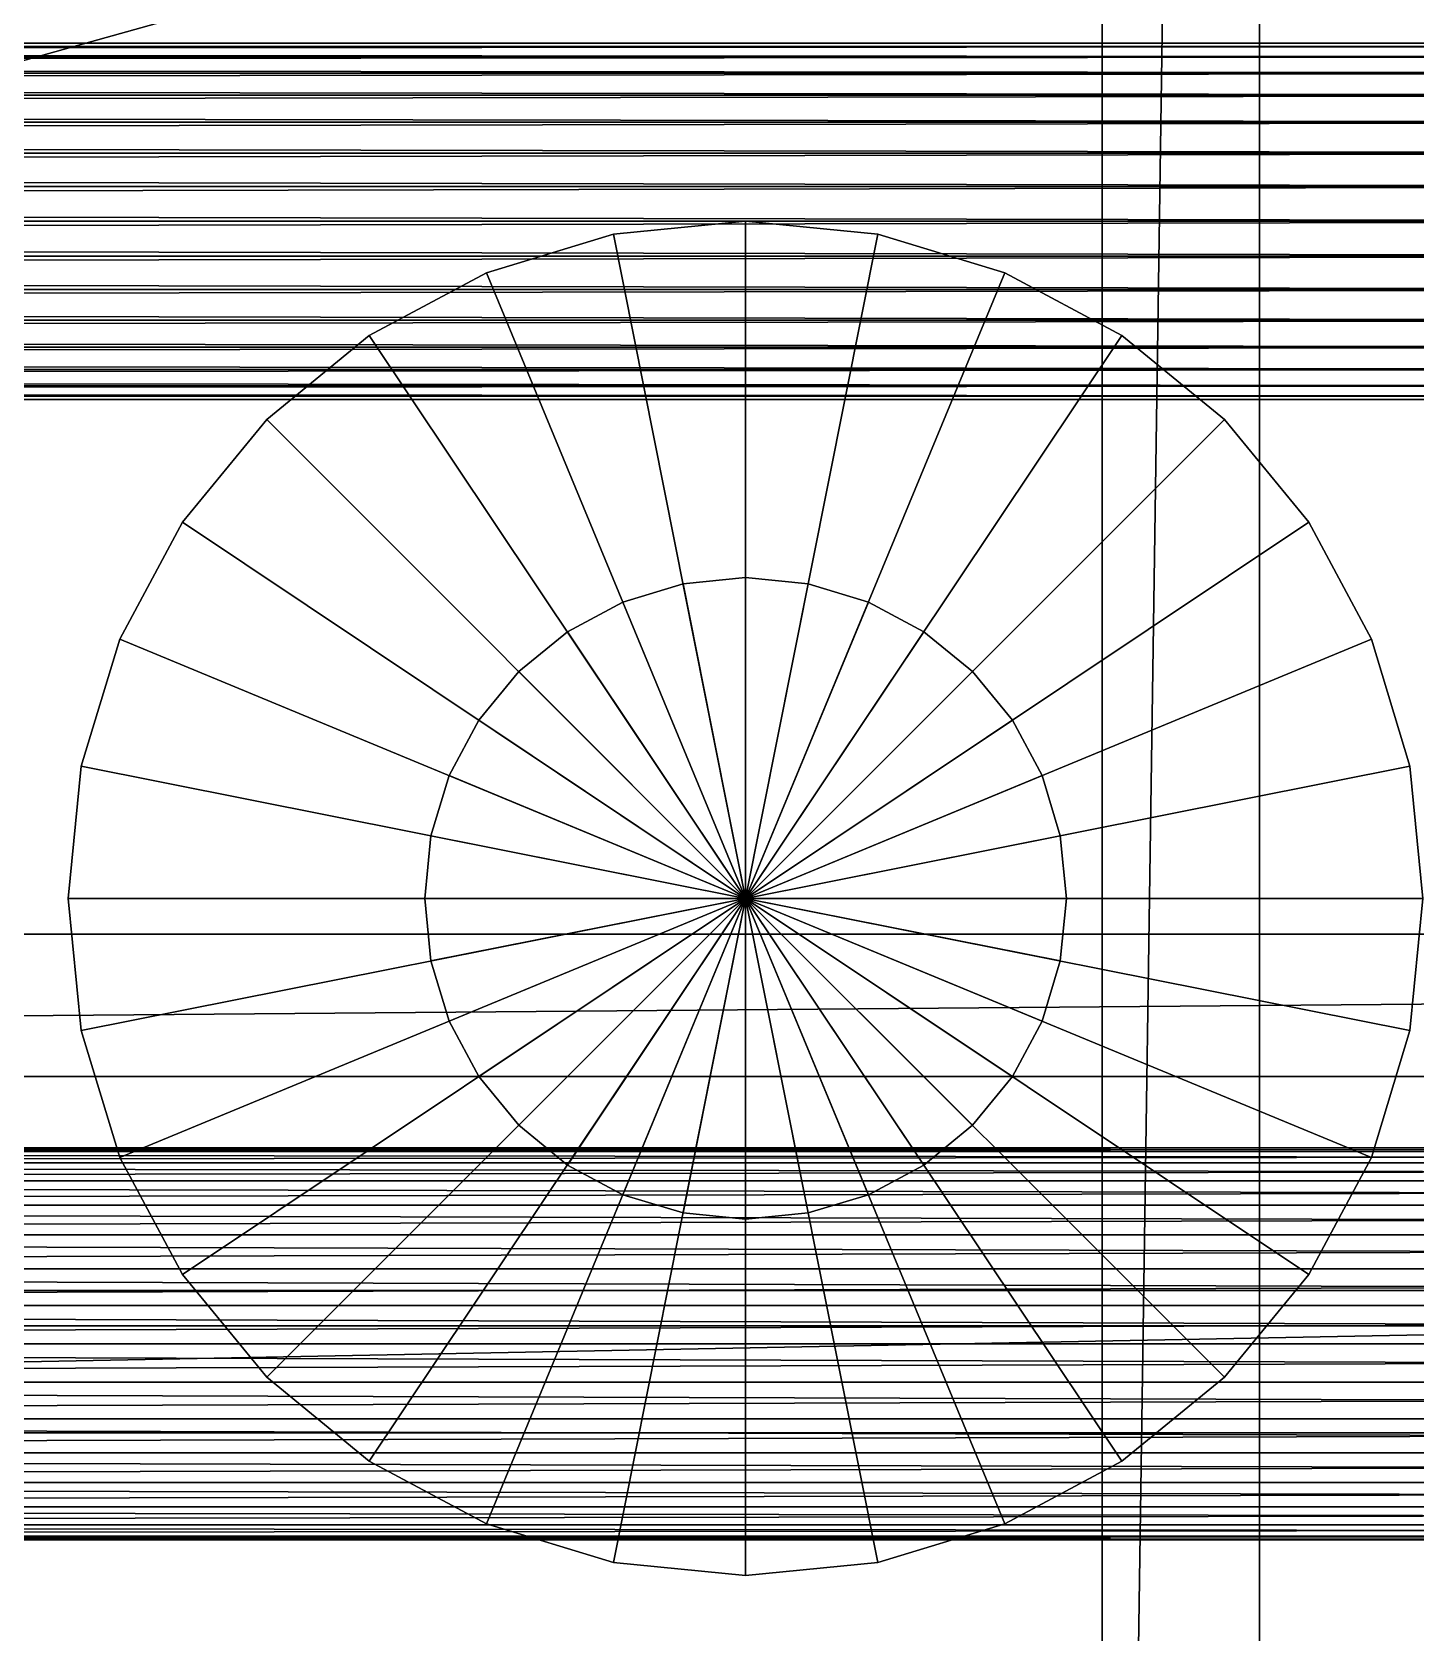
# Model space of a CAD drawing. Header units: millimetres. Extents: x -18 to 4450, y -985 to 970.
# Drawn here: x 1540 to 1617.6, y -161.2 to -71.4 of the extents above; entities that cross this region are included whole.
import ezdxf

# ---------------------------------------------------------------- set-up
doc = ezdxf.new("R2010")
doc.units = ezdxf.units.MM
for name, color, linetype in [('as_fitted_routes__j40_rt_001_drive_and_drivetrain_orientation_front_output_to_front_pinion', 5, 'CONTINUOUS'), ('body__floor_pan', 40, 'CONTINUOUS'), ('body__transmission_tunnel', 40, 'CONTINUOUS'), ('brake_system__parking_brake_front_cable', 250, 'CONTINUOUS'), ('chassis__skid_plate_transfer_case', 9, 'CONTINUOUS'), ('hard_top__white_hardtop_crowned_roof_skin', 7, 'CONTINUOUS'), ('hard_top__white_hardtop_roof', 7, 'CONTINUOUS'), ('interior__left_front_floor_mat', 250, 'CONTINUOUS'), ('interior__transfer_case_knob', 250, 'CONTINUOUS'), ('interior__transfer_case_lever', 9, 'CONTINUOUS'), ('mechanical_clearance__front_prop_shaft_clearance_tunnel', 7, 'CONTINUOUS'), ('running_gear__gearbox_tail_housing', 8, 'CONTINUOUS')]:
    doc.layers.add(name, color=color, linetype=linetype)

msp = doc.modelspace()

# ---------------------------------------------------------------- linework, layer by layer
at = {"layer": 'as_fitted_routes__j40_rt_001_drive_and_drivetrain_orientation_front_output_to_front_pinion'}
for points in [[(727.999985, -71.999997, 467.999995), (1648.000002, -71.999997, 467.999995), (1648.000002, -72.192147, 469.950914)], [(727.999985, -71.999997, 467.999995), (1648.000002, -72.192147, 469.950914), (727.999985, -72.192147, 469.950914)], [(727.999985, -72.192147, 466.049105), (1648.000002, -72.192147, 466.049105), (1648.000002, -71.999997, 467.999995)], [(727.999985, -72.192147, 466.049105), (1648.000002, -71.999997, 467.999995), (727.999985, -71.999997, 467.999995)], [(727.999985, -72.192147, 469.950914), (1648.000002, -72.192147, 469.950914), (1648.000002, -72.761208, 471.826822)], [(727.999985, -72.192147, 469.950914), (1648.000002, -72.761208, 471.826822), (727.999985, -72.761208, 471.826822)], [(727.999985, -72.761208, 464.173168), (1648.000002, -72.761208, 464.173168), (1648.000002, -72.192147, 466.049105)], [(727.999985, -72.761208, 464.173168), (1648.000002, -72.192147, 466.049105), (727.999985, -72.192147, 466.049105)], [(727.999985, -72.761208, 471.826822), (1648.000002, -72.761208, 471.826822), (1648.000002, -73.685303, 473.555714)], [(727.999985, -72.761208, 471.826822), (1648.000002, -73.685303, 473.555714), (727.999985, -73.685303, 473.555714)], [(727.999985, -73.685303, 462.444305), (1648.000002, -73.685303, 462.444305), (1648.000002, -72.761208, 464.173168)], [(727.999985, -73.685303, 462.444305), (1648.000002, -72.761208, 464.173168), (727.999985, -72.761208, 464.173168)], [(727.999985, -73.685303, 473.555714), (1648.000002, -73.685303, 473.555714), (1648.000002, -74.928932, 475.071073)], [(727.999985, -73.685303, 473.555714), (1648.000002, -74.928932, 475.071073), (727.999985, -74.928932, 475.071073)], [(727.999985, -74.928932, 460.928947), (1648.000002, -74.928932, 460.928947), (1648.000002, -73.685303, 462.444305)], [(727.999985, -74.928932, 460.928947), (1648.000002, -73.685303, 462.444305), (727.999985, -73.685303, 462.444305)], [(727.999985, -74.928932, 475.071073), (1648.000002, -74.928932, 475.071073), (1648.000002, -76.444298, 476.314694)], [(727.999985, -74.928932, 475.071073), (1648.000002, -76.444298, 476.314694), (727.999985, -76.444298, 476.314694)], [(727.999985, -76.444298, 459.685296), (1648.000002, -76.444298, 459.685296), (1648.000002, -74.928932, 460.928947)], [(727.999985, -76.444298, 459.685296), (1648.000002, -74.928932, 460.928947), (727.999985, -74.928932, 460.928947)], [(727.999985, -76.444298, 476.314694), (1648.000002, -76.444298, 476.314694), (1648.000002, -78.173168, 477.238804)], [(727.999985, -76.444298, 476.314694), (1648.000002, -78.173168, 477.238804), (727.999985, -78.173168, 477.238804)], [(727.999985, -78.173168, 458.761215), (1648.000002, -78.173168, 458.761215), (1648.000002, -76.444298, 459.685296)], [(727.999985, -78.173168, 458.761215), (1648.000002, -76.444298, 459.685296), (727.999985, -76.444298, 459.685296)], [(727.999985, -78.173168, 477.238804), (1648.000002, -78.173168, 477.238804), (1648.000002, -80.049098, 477.80785)], [(727.999985, -78.173168, 477.238804), (1648.000002, -80.049098, 477.80785), (727.999985, -80.049098, 477.80785)], [(727.999985, -80.049098, 458.19214), (1648.000002, -80.049098, 458.19214), (1648.000002, -78.173168, 458.761215)], [(727.999985, -80.049098, 458.19214), (1648.000002, -78.173168, 458.761215), (727.999985, -78.173168, 458.761215)], [(727.999985, -80.049098, 477.80785), (1648.000002, -80.049098, 477.80785), (1648.000002, -82.000002, 477.999985)], [(727.999985, -80.049098, 477.80785), (1648.000002, -82.000002, 477.999985), (727.999985, -82.000002, 477.999985)], [(727.999985, -82.000002, 458.000004), (1648.000002, -82.000002, 458.000004), (1648.000002, -80.049098, 458.19214)], [(727.999985, -82.000002, 458.000004), (1648.000002, -80.049098, 458.19214), (727.999985, -80.049098, 458.19214)], [(727.999985, -82.000002, 477.999985), (1648.000002, -82.000002, 477.999985), (1648.000002, -83.9509, 477.80785)], [(727.999985, -82.000002, 477.999985), (1648.000002, -83.9509, 477.80785), (727.999985, -83.9509, 477.80785)], [(727.999985, -83.9509, 458.19214), (1648.000002, -83.9509, 458.19214), (1648.000002, -82.000002, 458.000004)], [(727.999985, -83.9509, 458.19214), (1648.000002, -82.000002, 458.000004), (727.999985, -82.000002, 458.000004)], [(727.999985, -83.9509, 477.80785), (1648.000002, -83.9509, 477.80785), (1648.000002, -85.826837, 477.238804)], [(727.999985, -83.9509, 477.80785), (1648.000002, -85.826837, 477.238804), (727.999985, -85.826837, 477.238804)], [(727.999985, -85.826837, 458.761215), (1648.000002, -85.826837, 458.761215), (1648.000002, -83.9509, 458.19214)], [(727.999985, -85.826837, 458.761215), (1648.000002, -83.9509, 458.19214), (727.999985, -83.9509, 458.19214)], [(727.999985, -85.826837, 477.238804), (1648.000002, -85.826837, 477.238804), (1648.000002, -87.555699, 476.314694)], [(727.999985, -85.826837, 477.238804), (1648.000002, -87.555699, 476.314694), (727.999985, -87.555699, 476.314694)], [(727.999985, -87.555699, 459.685296), (1648.000002, -87.555699, 459.685296), (1648.000002, -85.826837, 458.761215)], [(727.999985, -87.555699, 459.685296), (1648.000002, -85.826837, 458.761215), (727.999985, -85.826837, 458.761215)], [(727.999985, -87.555699, 476.314694), (1648.000002, -87.555699, 476.314694), (1648.000002, -89.071065, 475.071073)], [(727.999985, -87.555699, 476.314694), (1648.000002, -89.071065, 475.071073), (727.999985, -89.071065, 475.071073)], [(727.999985, -89.071065, 460.928947), (1648.000002, -89.071065, 460.928947), (1648.000002, -87.555699, 459.685296)], [(727.999985, -89.071065, 460.928947), (1648.000002, -87.555699, 459.685296), (727.999985, -87.555699, 459.685296)], [(727.999985, -89.071065, 475.071073), (1648.000002, -89.071065, 475.071073), (1648.000002, -90.314694, 473.555714)], [(727.999985, -89.071065, 475.071073), (1648.000002, -90.314694, 473.555714), (727.999985, -90.314694, 473.555714)], [(727.999985, -90.314694, 462.444305), (1648.000002, -90.314694, 462.444305), (1648.000002, -89.071065, 460.928947)], [(727.999985, -90.314694, 462.444305), (1648.000002, -89.071065, 460.928947), (727.999985, -89.071065, 460.928947)], [(727.999985, -90.314694, 473.555714), (1648.000002, -90.314694, 473.555714), (1648.000002, -91.238797, 471.826822)], [(727.999985, -90.314694, 473.555714), (1648.000002, -91.238797, 471.826822), (727.999985, -91.238797, 471.826822)], [(727.999985, -91.238797, 464.173168), (1648.000002, -91.238797, 464.173168), (1648.000002, -90.314694, 462.444305)], [(727.999985, -91.238797, 464.173168), (1648.000002, -90.314694, 462.444305), (727.999985, -90.314694, 462.444305)], [(727.999985, -91.238797, 471.826822), (1648.000002, -91.238797, 471.826822), (1648.000002, -91.80785, 469.950914)], [(727.999985, -91.238797, 471.826822), (1648.000002, -91.80785, 469.950914), (727.999985, -91.80785, 469.950914)], [(727.999985, -91.80785, 466.049105), (1648.000002, -91.80785, 466.049105), (1648.000002, -91.238797, 464.173168)], [(727.999985, -91.80785, 466.049105), (1648.000002, -91.238797, 464.173168), (727.999985, -91.238797, 464.173168)], [(727.999985, -91.80785, 469.950914), (1648.000002, -91.80785, 469.950914), (1648.000002, -92, 467.999995)], [(727.999985, -91.80785, 469.950914), (1648.000002, -92, 467.999995), (727.999985, -92, 467.999995)], [(727.999985, -92, 467.999995), (1648.000002, -92, 467.999995), (1648.000002, -91.80785, 466.049105)], [(727.999985, -92, 467.999995), (1648.000002, -91.80785, 466.049105), (727.999985, -91.80785, 466.049105)]]:
    msp.add_3dface(points, dxfattribs=at)
at = {"layer": 'body__floor_pan'}
for points in [[(901.549995, -653.450012, 670.000017), (3428.450108, -653.450012, 670.000017), (3428.450108, 653.450012, 670.000017)], [(901.549995, -653.450012, 670.000017), (3428.450108, 653.450012, 670.000017), (901.549995, 653.450012, 670.000017)], [(901.549995, -653.450012, 615.00001), (901.549995, 653.450012, 615.00001), (3428.450108, 653.450012, 615.00001)], [(901.549995, -653.450012, 615.00001), (3428.450108, 653.450012, 615.00001), (3428.450108, -653.450012, 615.00001)]]:
    msp.add_3dface(points, dxfattribs=at)
at = {"layer": 'body__transmission_tunnel'}
for points in [[(1286.000013, -143.999994, 894.999981), (2313.999891, -143.999994, 894.999981), (2313.999891, 143.999994, 894.999981)], [(1286.000013, -143.999994, 894.999981), (2313.999891, 143.999994, 894.999981), (1286.000013, 143.999994, 894.999981)], [(1286.000013, -143.999994, 660.000026), (1286.000013, 143.999994, 660.000026), (2313.999891, 143.999994, 660.000026)], [(1286.000013, -143.999994, 660.000026), (2313.999891, 143.999994, 660.000026), (2313.999891, -143.999994, 660.000026)], [(1286.000013, -180.000007, 695.99998), (1286.000013, -143.999994, 660.000026), (2313.999891, -143.999994, 660.000026)], [(1286.000013, -180.000007, 695.99998), (2313.999891, -143.999994, 660.000026), (2313.999891, -180.000007, 695.99998)], [(1286.000013, -180.000007, 859.000027), (1286.000013, -143.999994, 894.999981), (2313.999891, -143.999994, 894.999981)], [(1286.000013, -180.000007, 859.000027), (2313.999891, -143.999994, 894.999981), (2313.999891, -180.000007, 859.000027)]]:
    msp.add_3dface(points, dxfattribs=at)
at = {"layer": 'brake_system__parking_brake_front_cable'}
for points in [[(1304.999948, -134.000003, 545.000017), (1955.000043, -134.000003, 545.000017), (1955.000043, -134.211361, 547.146022)], [(1304.999948, -134.000003, 545.000017), (1955.000043, -134.211361, 547.146022), (1304.999948, -134.211361, 547.146022)], [(1304.999948, -134.211361, 542.854011), (1955.000043, -134.211361, 542.854011), (1955.000043, -134.000003, 545.000017)], [(1304.999948, -134.211361, 542.854011), (1955.000043, -134.000003, 545.000017), (1304.999948, -134.000003, 545.000017)], [(1304.999948, -134.211361, 547.146022), (1955.000043, -134.211361, 547.146022), (1955.000043, -134.837329, 549.209535)], [(1304.999948, -134.211361, 547.146022), (1955.000043, -134.837329, 549.209535), (1304.999948, -134.837329, 549.209535)], [(1304.999948, -134.837329, 540.790498), (1955.000043, -134.837329, 540.790498), (1955.000043, -134.211361, 542.854011)], [(1304.999948, -134.837329, 540.790498), (1955.000043, -134.211361, 542.854011), (1304.999948, -134.211361, 542.854011)], [(1304.999948, -134.837329, 549.209535), (1955.000043, -134.837329, 549.209535), (1955.000043, -135.853827, 551.111281)], [(1304.999948, -134.837329, 549.209535), (1955.000043, -135.853827, 551.111281), (1304.999948, -135.853827, 551.111281)], [(1304.999948, -135.853827, 538.888752), (1955.000043, -135.853827, 538.888752), (1955.000043, -134.837329, 540.790498)], [(1304.999948, -135.853827, 538.888752), (1955.000043, -134.837329, 540.790498), (1304.999948, -134.837329, 540.790498)], [(1304.999948, -135.853827, 551.111281), (1955.000043, -135.853827, 551.111281), (1955.000043, -137.221828, 552.778184)], [(1304.999948, -135.853827, 551.111281), (1955.000043, -137.221828, 552.778184), (1304.999948, -137.221828, 552.778184)], [(1304.999948, -137.221828, 537.221849), (1955.000043, -137.221828, 537.221849), (1955.000043, -135.853827, 538.888752)], [(1304.999948, -137.221828, 537.221849), (1955.000043, -135.853827, 538.888752), (1304.999948, -135.853827, 538.888752)], [(1304.999948, -137.221828, 552.778184), (1955.000043, -137.221828, 552.778184), (1955.000043, -138.888732, 554.146171)], [(1304.999948, -137.221828, 552.778184), (1955.000043, -138.888732, 554.146171), (1304.999948, -138.888732, 554.146171)], [(1304.999948, -138.888732, 535.853863), (1955.000043, -138.888732, 535.853863), (1955.000043, -137.221828, 537.221849)], [(1304.999948, -138.888732, 535.853863), (1955.000043, -137.221828, 537.221849), (1304.999948, -137.221828, 537.221849)], [(1304.999948, -138.888732, 554.146171), (1955.000043, -138.888732, 554.146171), (1955.000043, -140.790477, 555.162668)], [(1304.999948, -138.888732, 554.146171), (1955.000043, -140.790477, 555.162668), (1304.999948, -140.790477, 555.162668)], [(1304.999948, -140.790477, 534.837306), (1955.000043, -140.790477, 534.837306), (1955.000043, -138.888732, 535.853863)], [(1304.999948, -140.790477, 534.837306), (1955.000043, -138.888732, 535.853863), (1304.999948, -138.888732, 535.853863)], [(1304.999948, -140.790477, 555.162668), (1955.000043, -140.790477, 555.162668), (1955.000043, -142.854005, 555.788636)], [(1304.999948, -140.790477, 555.162668), (1955.000043, -142.854005, 555.788636), (1304.999948, -142.854005, 555.788636)], [(1304.999948, -142.854005, 534.211338), (1955.000043, -142.854005, 534.211338), (1955.000043, -140.790477, 534.837306)], [(1304.999948, -142.854005, 534.211338), (1955.000043, -140.790477, 534.837306), (1304.999948, -140.790477, 534.837306)], [(1304.999948, -142.854005, 555.788636), (1955.000043, -142.854005, 555.788636), (1955.000043, -144.999996, 555.999994)], [(1304.999948, -142.854005, 555.788636), (1955.000043, -144.999996, 555.999994), (1304.999948, -144.999996, 555.999994)], [(1304.999948, -144.999996, 533.999979), (1955.000043, -144.999996, 533.999979), (1955.000043, -142.854005, 534.211338)], [(1304.999948, -144.999996, 533.999979), (1955.000043, -142.854005, 534.211338), (1304.999948, -142.854005, 534.211338)], [(1304.999948, -144.999996, 555.999994), (1955.000043, -144.999996, 555.999994), (1955.000043, -147.145987, 555.788636)], [(1304.999948, -144.999996, 555.999994), (1955.000043, -147.145987, 555.788636), (1304.999948, -147.145987, 555.788636)], [(1304.999948, -147.145987, 534.211338), (1955.000043, -147.145987, 534.211338), (1955.000043, -144.999996, 533.999979)], [(1304.999948, -147.145987, 534.211338), (1955.000043, -144.999996, 533.999979), (1304.999948, -144.999996, 533.999979)], [(1304.999948, -147.145987, 555.788636), (1955.000043, -147.145987, 555.788636), (1955.000043, -149.209514, 555.162668)], [(1304.999948, -147.145987, 555.788636), (1955.000043, -149.209514, 555.162668), (1304.999948, -149.209514, 555.162668)], [(1304.999948, -149.209514, 534.837306), (1955.000043, -149.209514, 534.837306), (1955.000043, -147.145987, 534.211338)], [(1304.999948, -149.209514, 534.837306), (1955.000043, -147.145987, 534.211338), (1304.999948, -147.145987, 534.211338)], [(1304.999948, -149.209514, 555.162668), (1955.000043, -149.209514, 555.162668), (1955.000043, -151.111275, 554.146171)], [(1304.999948, -149.209514, 555.162668), (1955.000043, -151.111275, 554.146171), (1304.999948, -151.111275, 554.146171)], [(1304.999948, -151.111275, 535.853863), (1955.000043, -151.111275, 535.853863), (1955.000043, -149.209514, 534.837306)], [(1304.999948, -151.111275, 535.853863), (1955.000043, -149.209514, 534.837306), (1304.999948, -149.209514, 534.837306)], [(1304.999948, -151.111275, 554.146171), (1955.000043, -151.111275, 554.146171), (1955.000043, -152.778178, 552.778184)], [(1304.999948, -151.111275, 554.146171), (1955.000043, -152.778178, 552.778184), (1304.999948, -152.778178, 552.778184)], [(1304.999948, -152.778178, 537.221849), (1955.000043, -152.778178, 537.221849), (1955.000043, -151.111275, 535.853863)], [(1304.999948, -152.778178, 537.221849), (1955.000043, -151.111275, 535.853863), (1304.999948, -151.111275, 535.853863)], [(1304.999948, -152.778178, 552.778184), (1955.000043, -152.778178, 552.778184), (1955.000043, -154.146165, 551.111281)], [(1304.999948, -152.778178, 552.778184), (1955.000043, -154.146165, 551.111281), (1304.999948, -154.146165, 551.111281)], [(1304.999948, -154.146165, 538.888752), (1955.000043, -154.146165, 538.888752), (1955.000043, -152.778178, 537.221849)], [(1304.999948, -154.146165, 538.888752), (1955.000043, -152.778178, 537.221849), (1304.999948, -152.778178, 537.221849)], [(1304.999948, -154.146165, 551.111281), (1955.000043, -154.146165, 551.111281), (1955.000043, -155.162677, 549.209535)], [(1304.999948, -154.146165, 551.111281), (1955.000043, -155.162677, 549.209535), (1304.999948, -155.162677, 549.209535)], [(1304.999948, -155.162677, 540.790498), (1955.000043, -155.162677, 540.790498), (1955.000043, -154.146165, 538.888752)], [(1304.999948, -155.162677, 540.790498), (1955.000043, -154.146165, 538.888752), (1304.999948, -154.146165, 538.888752)], [(1304.999948, -155.162677, 549.209535), (1955.000043, -155.162677, 549.209535), (1955.000043, -155.788645, 547.146022)], [(1304.999948, -155.162677, 549.209535), (1955.000043, -155.788645, 547.146022), (1304.999948, -155.788645, 547.146022)], [(1304.999948, -155.788645, 542.854011), (1955.000043, -155.788645, 542.854011), (1955.000043, -155.162677, 540.790498)], [(1304.999948, -155.788645, 542.854011), (1955.000043, -155.162677, 540.790498), (1304.999948, -155.162677, 540.790498)], [(1304.999948, -155.788645, 547.146022), (1955.000043, -155.788645, 547.146022), (1955.000043, -156.000003, 545.000017)], [(1304.999948, -155.788645, 547.146022), (1955.000043, -156.000003, 545.000017), (1304.999948, -156.000003, 545.000017)], [(1304.999948, -156.000003, 545.000017), (1955.000043, -156.000003, 545.000017), (1955.000043, -155.788645, 542.854011)], [(1304.999948, -156.000003, 545.000017), (1955.000043, -155.788645, 542.854011), (1304.999948, -155.788645, 542.854011)]]:
    msp.add_3dface(points, dxfattribs=at)
at = {"layer": 'chassis__skid_plate_transfer_case'}
for points in [[(1600.000024, -301.180005, 323.819995), (1600.000024, -301.180005, 348.179996), (1600.000024, 301.180005, 348.179996)], [(1600.000024, -301.180005, 323.819995), (1600.000024, 301.180005, 348.179996), (1600.000024, 301.180005, 323.819995)], [(1600.000024, -301.180005, 323.819995), (1608.819962, -301.180005, 314.999998), (1608.819962, 301.180005, 314.999998)], [(1600.000024, -301.180005, 323.819995), (1608.819962, 301.180005, 314.999998), (1600.000024, 301.180005, 323.819995)], [(1600.000024, -301.180005, 348.179996), (1608.819962, -301.180005, 356.999993), (1608.819962, 301.180005, 356.999993)], [(1600.000024, -301.180005, 348.179996), (1608.819962, 301.180005, 356.999993), (1600.000024, 301.180005, 348.179996)], [(1608.819962, -301.180005, 356.999993), (2111.180067, -301.180005, 356.999993), (2111.180067, 301.180005, 356.999993)], [(1608.819962, -301.180005, 356.999993), (2111.180067, 301.180005, 356.999993), (1608.819962, 301.180005, 356.999993)], [(1608.819962, -301.180005, 314.999998), (1608.819962, 301.180005, 314.999998), (2111.180067, 301.180005, 314.999998)], [(1608.819962, -301.180005, 314.999998), (2111.180067, 301.180005, 314.999998), (2111.180067, -301.180005, 314.999998)]]:
    msp.add_3dface(points, dxfattribs=at)
at = {"layer": 'hard_top__white_hardtop_crowned_roof_skin'}
for points in [[(1125, -759.99999, 1886.000037), (3440.000057, -759.99999, 1896.000028), (3440.000057, 0, 1942.000031)], [(1125, -759.99999, 1886.000037), (3440.000057, 0, 1942.000031), (1125, 0, 1932.000041)], [(1125, -759.99999, 1860.000014), (1125, 0, 1906.000018), (3440.000057, 0, 1916.000009)], [(1125, -759.99999, 1860.000014), (3440.000057, 0, 1916.000009), (3440.000057, -759.99999, 1870.000005)]]:
    msp.add_3dface(points, dxfattribs=at)
at = {"layer": 'hard_top__white_hardtop_roof'}
for points in [[(1222.180009, -757.82001, 1896.000028), (3487.81991, -757.82001, 1896.000028), (3487.81991, 757.82001, 1896.000028)], [(1222.180009, -757.82001, 1896.000028), (3487.81991, 757.82001, 1896.000028), (1222.180009, 757.82001, 1896.000028)], [(1222.180009, -757.82001, 1838.000059), (1222.180009, 757.82001, 1838.000059), (3487.81991, 757.82001, 1838.000059)], [(1222.180009, -757.82001, 1838.000059), (3487.81991, 757.82001, 1838.000059), (3487.81991, -757.82001, 1838.000059)]]:
    msp.add_3dface(points, dxfattribs=at)
at = {"layer": 'interior__left_front_floor_mat'}
for points in [[(1350.000024, -560.000002, 745.000005), (2109.999895, -560.000002, 745.000005), (2109.999895, -59.999999, 745.000005)], [(1350.000024, -560.000002, 745.000005), (2109.999895, -59.999999, 745.000005), (1350.000024, -59.999999, 745.000005)], [(1350.000024, -560.000002, 722.99999), (1350.000024, -59.999999, 722.99999), (2109.999895, -59.999999, 722.99999)], [(1350.000024, -560.000002, 722.99999), (2109.999895, -59.999999, 722.99999), (2109.999895, -560.000002, 722.99999)]]:
    msp.add_3dface(points, dxfattribs=at)
at = {"layer": 'interior__transfer_case_knob'}
for points in [[(1580.000043, -82.000002, 1082.499981), (1580.000043, -82.000002, 1137.500048), (1572.586536, -82.730159, 1137.500048)], [(1580.000043, -82.000002, 1082.499981), (1572.586536, -82.730159, 1137.500048), (1572.586536, -82.730159, 1082.499981)], [(1580.000043, -119.999997, 1082.499981), (1572.586536, -82.730159, 1082.499981), (1580.000043, -82.000002, 1082.499981)], [(1580.000043, -119.999997, 1137.500048), (1580.000043, -82.000002, 1137.500048), (1572.586536, -82.730159, 1137.500048)], [(1587.41343, -82.730159, 1082.499981), (1587.41343, -82.730159, 1137.500048), (1580.000043, -82.000002, 1137.500048)], [(1587.41343, -82.730159, 1082.499981), (1580.000043, -82.000002, 1137.500048), (1580.000043, -82.000002, 1082.499981)], [(1580.000043, -119.999997, 1082.499981), (1580.000043, -82.000002, 1082.499981), (1587.41343, -82.730159, 1082.499981)], [(1580.000043, -119.999997, 1137.500048), (1587.41343, -82.730159, 1137.500048), (1580.000043, -82.000002, 1137.500048)], [(1572.586536, -82.730159, 1082.499981), (1572.586536, -82.730159, 1137.500048), (1565.458059, -84.892578, 1137.500048)], [(1572.586536, -82.730159, 1082.499981), (1565.458059, -84.892578, 1137.500048), (1565.458059, -84.892578, 1082.499981)], [(1580.000043, -119.999997, 1082.499981), (1565.458059, -84.892578, 1082.499981), (1572.586536, -82.730159, 1082.499981)], [(1580.000043, -119.999997, 1137.500048), (1572.586536, -82.730159, 1137.500048), (1565.458059, -84.892578, 1137.500048)], [(1580.000043, -119.999997, 1082.499981), (1587.41343, -82.730159, 1082.499981), (1594.542027, -84.892578, 1082.499981)], [(1580.000043, -119.999997, 1137.500048), (1594.542027, -84.892578, 1137.500048), (1587.41343, -82.730159, 1137.500048)], [(1594.542027, -84.892578, 1082.499981), (1594.542027, -84.892578, 1137.500048), (1587.41343, -82.730159, 1137.500048)], [(1594.542027, -84.892578, 1082.499981), (1587.41343, -82.730159, 1137.500048), (1587.41343, -82.730159, 1082.499981)], [(1565.458059, -84.892578, 1082.499981), (1565.458059, -84.892578, 1137.500048), (1558.888316, -88.404156, 1137.500048)], [(1565.458059, -84.892578, 1082.499981), (1558.888316, -88.404156, 1137.500048), (1558.888316, -88.404156, 1082.499981)], [(1580.000043, -119.999997, 1082.499981), (1558.888316, -88.404156, 1082.499981), (1565.458059, -84.892578, 1082.499981)], [(1580.000043, -119.999997, 1137.500048), (1565.458059, -84.892578, 1137.500048), (1558.888316, -88.404156, 1137.500048)], [(1580.000043, -119.999997, 1082.499981), (1594.542027, -84.892578, 1082.499981), (1601.11165, -88.404156, 1082.499981)], [(1580.000043, -119.999997, 1137.500048), (1601.11165, -88.404156, 1137.500048), (1594.542027, -84.892578, 1137.500048)], [(1601.11165, -88.404156, 1082.499981), (1601.11165, -88.404156, 1137.500048), (1594.542027, -84.892578, 1137.500048)], [(1601.11165, -88.404156, 1082.499981), (1594.542027, -84.892578, 1137.500048), (1594.542027, -84.892578, 1082.499981)], [(1558.888316, -88.404156, 1082.499981), (1558.888316, -88.404156, 1137.500048), (1553.129911, -93.12994, 1137.500048)], [(1558.888316, -88.404156, 1082.499981), (1553.129911, -93.12994, 1137.500048), (1553.129911, -93.12994, 1082.499981)], [(1580.000043, -119.999997, 1082.499981), (1553.129911, -93.12994, 1082.499981), (1558.888316, -88.404156, 1082.499981)], [(1580.000043, -119.999997, 1137.500048), (1558.888316, -88.404156, 1137.500048), (1553.129911, -93.12994, 1137.500048)], [(1580.000043, -119.999997, 1082.499981), (1601.11165, -88.404156, 1082.499981), (1606.870055, -93.12994, 1082.499981)], [(1580.000043, -119.999997, 1137.500048), (1606.870055, -93.12994, 1137.500048), (1601.11165, -88.404156, 1137.500048)], [(1606.870055, -93.12994, 1082.499981), (1606.870055, -93.12994, 1137.500048), (1601.11165, -88.404156, 1137.500048)], [(1606.870055, -93.12994, 1082.499981), (1601.11165, -88.404156, 1137.500048), (1601.11165, -88.404156, 1082.499981)], [(1553.129911, -93.12994, 1082.499981), (1553.129911, -93.12994, 1137.500048), (1548.404098, -98.88833, 1137.500048)], [(1553.129911, -93.12994, 1082.499981), (1548.404098, -98.88833, 1137.500048), (1548.404098, -98.88833, 1082.499981)], [(1580.000043, -119.999997, 1082.499981), (1548.404098, -98.88833, 1082.499981), (1553.129911, -93.12994, 1082.499981)], [(1580.000043, -119.999997, 1137.500048), (1553.129911, -93.12994, 1137.500048), (1548.404098, -98.88833, 1137.500048)], [(1580.000043, -119.999997, 1082.499981), (1606.870055, -93.12994, 1082.499981), (1611.595869, -98.88833, 1082.499981)], [(1580.000043, -119.999997, 1137.500048), (1611.595869, -98.88833, 1137.500048), (1606.870055, -93.12994, 1137.500048)], [(1611.595869, -98.88833, 1082.499981), (1611.595869, -98.88833, 1137.500048), (1606.870055, -93.12994, 1137.500048)], [(1611.595869, -98.88833, 1082.499981), (1606.870055, -93.12994, 1137.500048), (1606.870055, -93.12994, 1082.499981)], [(1548.404098, -98.88833, 1082.499981), (1548.404098, -98.88833, 1137.500048), (1544.89255, -105.458029, 1137.500048)], [(1548.404098, -98.88833, 1082.499981), (1544.89255, -105.458029, 1137.500048), (1544.89255, -105.458029, 1082.499981)], [(1580.000043, -119.999997, 1082.499981), (1544.89255, -105.458029, 1082.499981), (1548.404098, -98.88833, 1082.499981)], [(1580.000043, -119.999997, 1137.500048), (1548.404098, -98.88833, 1137.500048), (1544.89255, -105.458029, 1137.500048)], [(1580.000043, -119.999997, 1082.499981), (1611.595869, -98.88833, 1082.499981), (1615.107417, -105.458029, 1082.499981)], [(1580.000043, -119.999997, 1137.500048), (1615.107417, -105.458029, 1137.500048), (1611.595869, -98.88833, 1137.500048)], [(1615.107417, -105.458029, 1082.499981), (1615.107417, -105.458029, 1137.500048), (1611.595869, -98.88833, 1137.500048)], [(1615.107417, -105.458029, 1082.499981), (1611.595869, -98.88833, 1137.500048), (1611.595869, -98.88833, 1082.499981)], [(1544.89255, -105.458029, 1082.499981), (1544.89255, -105.458029, 1137.500048), (1542.730212, -112.586565, 1137.500048)], [(1544.89255, -105.458029, 1082.499981), (1542.730212, -112.586565, 1137.500048), (1542.730212, -112.586565, 1082.499981)], [(1580.000043, -119.999997, 1082.499981), (1542.730212, -112.586565, 1082.499981), (1544.89255, -105.458029, 1082.499981)], [(1580.000043, -119.999997, 1137.500048), (1544.89255, -105.458029, 1137.500048), (1542.730212, -112.586565, 1137.500048)], [(1580.000043, -119.999997, 1082.499981), (1615.107417, -105.458029, 1082.499981), (1617.269874, -112.586565, 1082.499981)], [(1580.000043, -119.999997, 1137.500048), (1617.269874, -112.586565, 1137.500048), (1615.107417, -105.458029, 1137.500048)], [(1617.269874, -112.586565, 1082.499981), (1617.269874, -112.586565, 1137.500048), (1615.107417, -105.458029, 1137.500048)], [(1617.269874, -112.586565, 1082.499981), (1615.107417, -105.458029, 1137.500048), (1615.107417, -105.458029, 1082.499981)], [(1542.730212, -112.586565, 1082.499981), (1542.730212, -112.586565, 1137.500048), (1542.000055, -119.999997, 1137.500048)], [(1542.730212, -112.586565, 1082.499981), (1542.000055, -119.999997, 1137.500048), (1542.000055, -119.999997, 1082.499981)], [(1580.000043, -119.999997, 1082.499981), (1542.000055, -119.999997, 1082.499981), (1542.730212, -112.586565, 1082.499981)], [(1580.000043, -119.999997, 1137.500048), (1542.730212, -112.586565, 1137.500048), (1542.000055, -119.999997, 1137.500048)], [(1580.000043, -119.999997, 1082.499981), (1617.269874, -112.586565, 1082.499981), (1618.000031, -119.999997, 1082.499981)], [(1580.000043, -119.999997, 1137.500048), (1618.000031, -119.999997, 1137.500048), (1617.269874, -112.586565, 1137.500048)], [(1618.000031, -119.999997, 1082.499981), (1618.000031, -119.999997, 1137.500048), (1617.269874, -112.586565, 1137.500048)], [(1618.000031, -119.999997, 1082.499981), (1617.269874, -112.586565, 1137.500048), (1617.269874, -112.586565, 1082.499981)], [(1542.000055, -119.999997, 1082.499981), (1542.000055, -119.999997, 1137.500048), (1542.730212, -127.413437, 1137.500048)], [(1542.000055, -119.999997, 1082.499981), (1542.730212, -127.413437, 1137.500048), (1542.730212, -127.413437, 1082.499981)], [(1580.000043, -119.999997, 1082.499981), (1542.730212, -127.413437, 1082.499981), (1542.000055, -119.999997, 1082.499981)], [(1580.000043, -119.999997, 1137.500048), (1542.000055, -119.999997, 1137.500048), (1542.730212, -127.413437, 1137.500048)], [(1580.000043, -119.999997, 1082.499981), (1544.89255, -134.541973, 1082.499981), (1542.730212, -127.413437, 1082.499981)], [(1580.000043, -119.999997, 1137.500048), (1542.730212, -127.413437, 1137.500048), (1544.89255, -134.541973, 1137.500048)], [(1580.000043, -119.999997, 1082.499981), (1548.404098, -141.111672, 1082.499981), (1544.89255, -134.541973, 1082.499981)], [(1580.000043, -119.999997, 1137.500048), (1544.89255, -134.541973, 1137.500048), (1548.404098, -141.111672, 1137.500048)], [(1580.000043, -119.999997, 1082.499981), (1553.129911, -146.870062, 1082.499981), (1548.404098, -141.111672, 1082.499981)], [(1580.000043, -119.999997, 1137.500048), (1548.404098, -141.111672, 1137.500048), (1553.129911, -146.870062, 1137.500048)], [(1580.000043, -119.999997, 1082.499981), (1558.888316, -151.595846, 1082.499981), (1553.129911, -146.870062, 1082.499981)], [(1580.000043, -119.999997, 1137.500048), (1553.129911, -146.870062, 1137.500048), (1558.888316, -151.595846, 1137.500048)], [(1580.000043, -119.999997, 1082.499981), (1565.458059, -155.107424, 1082.499981), (1558.888316, -151.595846, 1082.499981)], [(1580.000043, -119.999997, 1137.500048), (1558.888316, -151.595846, 1137.500048), (1565.458059, -155.107424, 1137.500048)], [(1580.000043, -119.999997, 1082.499981), (1572.586536, -157.269835, 1082.499981), (1565.458059, -155.107424, 1082.499981)], [(1580.000043, -119.999997, 1137.500048), (1565.458059, -155.107424, 1137.500048), (1572.586536, -157.269835, 1137.500048)], [(1580.000043, -119.999997, 1082.499981), (1580.000043, -158.000007, 1082.499981), (1572.586536, -157.269835, 1082.499981)], [(1580.000043, -119.999997, 1137.500048), (1572.586536, -157.269835, 1137.500048), (1580.000043, -158.000007, 1137.500048)], [(1580.000043, -119.999997, 1082.499981), (1587.41343, -157.269835, 1082.499981), (1580.000043, -158.000007, 1082.499981)], [(1580.000043, -119.999997, 1137.500048), (1580.000043, -158.000007, 1137.500048), (1587.41343, -157.269835, 1137.500048)], [(1580.000043, -119.999997, 1082.499981), (1594.542027, -155.107424, 1082.499981), (1587.41343, -157.269835, 1082.499981)], [(1580.000043, -119.999997, 1137.500048), (1587.41343, -157.269835, 1137.500048), (1594.542027, -155.107424, 1137.500048)], [(1580.000043, -119.999997, 1082.499981), (1601.11165, -151.595846, 1082.499981), (1594.542027, -155.107424, 1082.499981)], [(1580.000043, -119.999997, 1137.500048), (1594.542027, -155.107424, 1137.500048), (1601.11165, -151.595846, 1137.500048)], [(1580.000043, -119.999997, 1082.499981), (1606.870055, -146.870062, 1082.499981), (1601.11165, -151.595846, 1082.499981)], [(1580.000043, -119.999997, 1137.500048), (1601.11165, -151.595846, 1137.500048), (1606.870055, -146.870062, 1137.500048)], [(1580.000043, -119.999997, 1082.499981), (1611.595869, -141.111672, 1082.499981), (1606.870055, -146.870062, 1082.499981)], [(1580.000043, -119.999997, 1137.500048), (1606.870055, -146.870062, 1137.500048), (1611.595869, -141.111672, 1137.500048)], [(1580.000043, -119.999997, 1082.499981), (1615.107417, -134.541973, 1082.499981), (1611.595869, -141.111672, 1082.499981)], [(1580.000043, -119.999997, 1137.500048), (1611.595869, -141.111672, 1137.500048), (1615.107417, -134.541973, 1137.500048)], [(1580.000043, -119.999997, 1082.499981), (1617.269874, -127.413437, 1082.499981), (1615.107417, -134.541973, 1082.499981)], [(1580.000043, -119.999997, 1137.500048), (1615.107417, -134.541973, 1137.500048), (1617.269874, -127.413437, 1137.500048)], [(1580.000043, -119.999997, 1082.499981), (1618.000031, -119.999997, 1082.499981), (1617.269874, -127.413437, 1082.499981)], [(1580.000043, -119.999997, 1137.500048), (1617.269874, -127.413437, 1137.500048), (1618.000031, -119.999997, 1137.500048)], [(1617.269874, -127.413437, 1082.499981), (1617.269874, -127.413437, 1137.500048), (1618.000031, -119.999997, 1137.500048)], [(1617.269874, -127.413437, 1082.499981), (1618.000031, -119.999997, 1137.500048), (1618.000031, -119.999997, 1082.499981)], [(1542.730212, -127.413437, 1082.499981), (1542.730212, -127.413437, 1137.500048), (1544.89255, -134.541973, 1137.500048)], [(1542.730212, -127.413437, 1082.499981), (1544.89255, -134.541973, 1137.500048), (1544.89255, -134.541973, 1082.499981)], [(1615.107417, -134.541973, 1082.499981), (1615.107417, -134.541973, 1137.500048), (1617.269874, -127.413437, 1137.500048)], [(1615.107417, -134.541973, 1082.499981), (1617.269874, -127.413437, 1137.500048), (1617.269874, -127.413437, 1082.499981)], [(1544.89255, -134.541973, 1082.499981), (1544.89255, -134.541973, 1137.500048), (1548.404098, -141.111672, 1137.500048)], [(1544.89255, -134.541973, 1082.499981), (1548.404098, -141.111672, 1137.500048), (1548.404098, -141.111672, 1082.499981)], [(1611.595869, -141.111672, 1082.499981), (1611.595869, -141.111672, 1137.500048), (1615.107417, -134.541973, 1137.500048)], [(1611.595869, -141.111672, 1082.499981), (1615.107417, -134.541973, 1137.500048), (1615.107417, -134.541973, 1082.499981)], [(1548.404098, -141.111672, 1082.499981), (1548.404098, -141.111672, 1137.500048), (1553.129911, -146.870062, 1137.500048)], [(1548.404098, -141.111672, 1082.499981), (1553.129911, -146.870062, 1137.500048), (1553.129911, -146.870062, 1082.499981)], [(1606.870055, -146.870062, 1082.499981), (1606.870055, -146.870062, 1137.500048), (1611.595869, -141.111672, 1137.500048)], [(1606.870055, -146.870062, 1082.499981), (1611.595869, -141.111672, 1137.500048), (1611.595869, -141.111672, 1082.499981)], [(1553.129911, -146.870062, 1082.499981), (1553.129911, -146.870062, 1137.500048), (1558.888316, -151.595846, 1137.500048)], [(1553.129911, -146.870062, 1082.499981), (1558.888316, -151.595846, 1137.500048), (1558.888316, -151.595846, 1082.499981)], [(1601.11165, -151.595846, 1082.499981), (1601.11165, -151.595846, 1137.500048), (1606.870055, -146.870062, 1137.500048)], [(1601.11165, -151.595846, 1082.499981), (1606.870055, -146.870062, 1137.500048), (1606.870055, -146.870062, 1082.499981)], [(1558.888316, -151.595846, 1082.499981), (1558.888316, -151.595846, 1137.500048), (1565.458059, -155.107424, 1137.500048)], [(1558.888316, -151.595846, 1082.499981), (1565.458059, -155.107424, 1137.500048), (1565.458059, -155.107424, 1082.499981)], [(1594.542027, -155.107424, 1082.499981), (1594.542027, -155.107424, 1137.500048), (1601.11165, -151.595846, 1137.500048)], [(1594.542027, -155.107424, 1082.499981), (1601.11165, -151.595846, 1137.500048), (1601.11165, -151.595846, 1082.499981)], [(1565.458059, -155.107424, 1082.499981), (1565.458059, -155.107424, 1137.500048), (1572.586536, -157.269835, 1137.500048)], [(1565.458059, -155.107424, 1082.499981), (1572.586536, -157.269835, 1137.500048), (1572.586536, -157.269835, 1082.499981)], [(1587.41343, -157.269835, 1082.499981), (1587.41343, -157.269835, 1137.500048), (1594.542027, -155.107424, 1137.500048)], [(1587.41343, -157.269835, 1082.499981), (1594.542027, -155.107424, 1137.500048), (1594.542027, -155.107424, 1082.499981)], [(1572.586536, -157.269835, 1082.499981), (1572.586536, -157.269835, 1137.500048), (1580.000043, -158.000007, 1137.500048)], [(1572.586536, -157.269835, 1082.499981), (1580.000043, -158.000007, 1137.500048), (1580.000043, -158.000007, 1082.499981)], [(1580.000043, -158.000007, 1082.499981), (1580.000043, -158.000007, 1137.500048), (1587.41343, -157.269835, 1137.500048)], [(1580.000043, -158.000007, 1082.499981), (1587.41343, -157.269835, 1137.500048), (1587.41343, -157.269835, 1082.499981)]]:
    msp.add_3dface(points, dxfattribs=at)
at = {"layer": 'interior__transfer_case_lever'}
for points in [[(1576.488376, -102.345861, 677.50001), (1576.488376, -102.345861, 962.499976), (1573.111653, -103.370167, 962.499976)], [(1576.488376, -102.345861, 677.50001), (1573.111653, -103.370167, 962.499976), (1573.111653, -103.370167, 677.50001)], [(1580.000043, -119.999997, 677.50001), (1573.111653, -103.370167, 677.50001), (1576.488376, -102.345861, 677.50001)], [(1580.000043, -119.999997, 962.499976), (1576.488376, -102.345861, 962.499976), (1573.111653, -103.370167, 962.499976)], [(1580.000043, -101.999998, 677.50001), (1580.000043, -101.999998, 962.499976), (1576.488376, -102.345861, 962.499976)], [(1580.000043, -101.999998, 677.50001), (1576.488376, -102.345861, 962.499976), (1576.488376, -102.345861, 677.50001)], [(1580.000043, -119.999997, 677.50001), (1576.488376, -102.345861, 677.50001), (1580.000043, -101.999998, 677.50001)], [(1580.000043, -119.999997, 962.499976), (1580.000043, -101.999998, 962.499976), (1576.488376, -102.345861, 962.499976)], [(1583.511591, -102.345861, 677.50001), (1583.511591, -102.345861, 962.499976), (1580.000043, -101.999998, 962.499976)], [(1583.511591, -102.345861, 677.50001), (1580.000043, -101.999998, 962.499976), (1580.000043, -101.999998, 677.50001)], [(1580.000043, -119.999997, 677.50001), (1580.000043, -101.999998, 677.50001), (1583.511591, -102.345861, 677.50001)], [(1580.000043, -119.999997, 962.499976), (1583.511591, -102.345861, 962.499976), (1580.000043, -101.999998, 962.499976)], [(1580.000043, -119.999997, 677.50001), (1583.511591, -102.345861, 677.50001), (1586.888313, -103.370167, 677.50001)], [(1580.000043, -119.999997, 962.499976), (1586.888313, -103.370167, 962.499976), (1583.511591, -102.345861, 962.499976)], [(1586.888313, -103.370167, 677.50001), (1586.888313, -103.370167, 962.499976), (1583.511591, -102.345861, 962.499976)], [(1586.888313, -103.370167, 677.50001), (1583.511591, -102.345861, 962.499976), (1583.511591, -102.345861, 677.50001)], [(1573.111653, -103.370167, 677.50001), (1573.111653, -103.370167, 962.499976), (1569.999695, -105.033547, 962.499976)], [(1573.111653, -103.370167, 677.50001), (1569.999695, -105.033547, 962.499976), (1569.999695, -105.033547, 677.50001)], [(1580.000043, -119.999997, 677.50001), (1569.999695, -105.033547, 677.50001), (1573.111653, -103.370167, 677.50001)], [(1580.000043, -119.999997, 962.499976), (1573.111653, -103.370167, 962.499976), (1569.999695, -105.033547, 962.499976)], [(1580.000043, -119.999997, 677.50001), (1586.888313, -103.370167, 677.50001), (1590.000272, -105.033547, 677.50001)], [(1580.000043, -119.999997, 962.499976), (1590.000272, -105.033547, 962.499976), (1586.888313, -103.370167, 962.499976)], [(1590.000272, -105.033547, 677.50001), (1590.000272, -105.033547, 962.499976), (1586.888313, -103.370167, 962.499976)], [(1590.000272, -105.033547, 677.50001), (1586.888313, -103.370167, 962.499976), (1586.888313, -103.370167, 677.50001)], [(1569.999695, -105.033547, 677.50001), (1569.999695, -105.033547, 962.499976), (1567.272067, -107.272081, 962.499976)], [(1569.999695, -105.033547, 677.50001), (1567.272067, -107.272081, 962.499976), (1567.272067, -107.272081, 677.50001)], [(1580.000043, -119.999997, 677.50001), (1567.272067, -107.272081, 677.50001), (1569.999695, -105.033547, 677.50001)], [(1580.000043, -119.999997, 962.499976), (1569.999695, -105.033547, 962.499976), (1567.272067, -107.272081, 962.499976)], [(1580.000043, -119.999997, 677.50001), (1590.000272, -105.033547, 677.50001), (1592.7279, -107.272081, 677.50001)], [(1580.000043, -119.999997, 962.499976), (1592.7279, -107.272081, 962.499976), (1590.000272, -105.033547, 962.499976)], [(1592.7279, -107.272081, 677.50001), (1592.7279, -107.272081, 962.499976), (1590.000272, -105.033547, 962.499976)], [(1592.7279, -107.272081, 677.50001), (1590.000272, -105.033547, 962.499976), (1590.000272, -105.033547, 677.50001)], [(1567.272067, -107.272081, 677.50001), (1567.272067, -107.272081, 962.499976), (1565.033555, -109.999739, 962.499976)], [(1567.272067, -107.272081, 677.50001), (1565.033555, -109.999739, 962.499976), (1565.033555, -109.999739, 677.50001)], [(1580.000043, -119.999997, 677.50001), (1565.033555, -109.999739, 677.50001), (1567.272067, -107.272081, 677.50001)], [(1580.000043, -119.999997, 962.499976), (1567.272067, -107.272081, 962.499976), (1565.033555, -109.999739, 962.499976)], [(1580.000043, -119.999997, 677.50001), (1592.7279, -107.272081, 677.50001), (1594.966412, -109.999739, 677.50001)], [(1580.000043, -119.999997, 962.499976), (1594.966412, -109.999739, 962.499976), (1592.7279, -107.272081, 962.499976)], [(1594.966412, -109.999739, 677.50001), (1594.966412, -109.999739, 962.499976), (1592.7279, -107.272081, 962.499976)], [(1594.966412, -109.999739, 677.50001), (1592.7279, -107.272081, 962.499976), (1592.7279, -107.272081, 677.50001)], [(1565.033555, -109.999739, 677.50001), (1565.033555, -109.999739, 962.499976), (1563.370228, -113.111697, 962.499976)], [(1565.033555, -109.999739, 677.50001), (1563.370228, -113.111697, 962.499976), (1563.370228, -113.111697, 677.50001)], [(1580.000043, -119.999997, 677.50001), (1563.370228, -113.111697, 677.50001), (1565.033555, -109.999739, 677.50001)], [(1580.000043, -119.999997, 962.499976), (1565.033555, -109.999739, 962.499976), (1563.370228, -113.111697, 962.499976)], [(1580.000043, -119.999997, 677.50001), (1594.966412, -109.999739, 677.50001), (1596.629858, -113.111697, 677.50001)], [(1580.000043, -119.999997, 962.499976), (1596.629858, -113.111697, 962.499976), (1594.966412, -109.999739, 962.499976)], [(1596.629858, -113.111697, 677.50001), (1596.629858, -113.111697, 962.499976), (1594.966412, -109.999739, 962.499976)], [(1596.629858, -113.111697, 677.50001), (1594.966412, -109.999739, 962.499976), (1594.966412, -109.999739, 677.50001)], [(1563.370228, -113.111697, 677.50001), (1563.370228, -113.111697, 962.499976), (1562.345862, -116.488375, 962.499976)], [(1563.370228, -113.111697, 677.50001), (1562.345862, -116.488375, 962.499976), (1562.345862, -116.488375, 677.50001)], [(1580.000043, -119.999997, 677.50001), (1562.345862, -116.488375, 677.50001), (1563.370228, -113.111697, 677.50001)], [(1580.000043, -119.999997, 962.499976), (1563.370228, -113.111697, 962.499976), (1562.345862, -116.488375, 962.499976)], [(1580.000043, -119.999997, 677.50001), (1596.629858, -113.111697, 677.50001), (1597.654104, -116.488375, 677.50001)], [(1580.000043, -119.999997, 962.499976), (1597.654104, -116.488375, 962.499976), (1596.629858, -113.111697, 962.499976)], [(1597.654104, -116.488375, 677.50001), (1597.654104, -116.488375, 962.499976), (1596.629858, -113.111697, 962.499976)], [(1597.654104, -116.488375, 677.50001), (1596.629858, -113.111697, 962.499976), (1596.629858, -113.111697, 677.50001)], [(1562.345862, -116.488375, 677.50001), (1562.345862, -116.488375, 962.499976), (1562.000036, -119.999997, 962.499976)], [(1562.345862, -116.488375, 677.50001), (1562.000036, -119.999997, 962.499976), (1562.000036, -119.999997, 677.50001)], [(1580.000043, -119.999997, 677.50001), (1562.000036, -119.999997, 677.50001), (1562.345862, -116.488375, 677.50001)], [(1580.000043, -119.999997, 962.499976), (1562.345862, -116.488375, 962.499976), (1562.000036, -119.999997, 962.499976)], [(1580.000043, -119.999997, 677.50001), (1597.654104, -116.488375, 677.50001), (1598.00005, -119.999997, 677.50001)], [(1580.000043, -119.999997, 962.499976), (1598.00005, -119.999997, 962.499976), (1597.654104, -116.488375, 962.499976)], [(1598.00005, -119.999997, 677.50001), (1598.00005, -119.999997, 962.499976), (1597.654104, -116.488375, 962.499976)], [(1598.00005, -119.999997, 677.50001), (1597.654104, -116.488375, 962.499976), (1597.654104, -116.488375, 677.50001)], [(1562.000036, -119.999997, 677.50001), (1562.000036, -119.999997, 962.499976), (1562.345862, -123.511627, 962.499976)], [(1562.000036, -119.999997, 677.50001), (1562.345862, -123.511627, 962.499976), (1562.345862, -123.511627, 677.50001)], [(1580.000043, -119.999997, 677.50001), (1562.345862, -123.511627, 677.50001), (1562.000036, -119.999997, 677.50001)], [(1580.000043, -119.999997, 962.499976), (1562.000036, -119.999997, 962.499976), (1562.345862, -123.511627, 962.499976)], [(1580.000043, -119.999997, 677.50001), (1563.370228, -126.888305, 677.50001), (1562.345862, -123.511627, 677.50001)], [(1580.000043, -119.999997, 962.499976), (1562.345862, -123.511627, 962.499976), (1563.370228, -126.888305, 962.499976)], [(1580.000043, -119.999997, 677.50001), (1565.033555, -130.000263, 677.50001), (1563.370228, -126.888305, 677.50001)], [(1580.000043, -119.999997, 962.499976), (1563.370228, -126.888305, 962.499976), (1565.033555, -130.000263, 962.499976)], [(1580.000043, -119.999997, 677.50001), (1567.272067, -132.727921, 677.50001), (1565.033555, -130.000263, 677.50001)], [(1580.000043, -119.999997, 962.499976), (1565.033555, -130.000263, 962.499976), (1567.272067, -132.727921, 962.499976)], [(1580.000043, -119.999997, 677.50001), (1569.999695, -134.966448, 677.50001), (1567.272067, -132.727921, 677.50001)], [(1580.000043, -119.999997, 962.499976), (1567.272067, -132.727921, 962.499976), (1569.999695, -134.966448, 962.499976)], [(1580.000043, -119.999997, 677.50001), (1573.111653, -136.629835, 677.50001), (1569.999695, -134.966448, 677.50001)], [(1580.000043, -119.999997, 962.499976), (1569.999695, -134.966448, 962.499976), (1573.111653, -136.629835, 962.499976)], [(1580.000043, -119.999997, 677.50001), (1576.488376, -137.654141, 677.50001), (1573.111653, -136.629835, 677.50001)], [(1580.000043, -119.999997, 962.499976), (1573.111653, -136.629835, 962.499976), (1576.488376, -137.654141, 962.499976)], [(1580.000043, -119.999997, 677.50001), (1580.000043, -137.999997, 677.50001), (1576.488376, -137.654141, 677.50001)], [(1580.000043, -119.999997, 962.499976), (1576.488376, -137.654141, 962.499976), (1580.000043, -137.999997, 962.499976)], [(1580.000043, -119.999997, 677.50001), (1583.511591, -137.654141, 677.50001), (1580.000043, -137.999997, 677.50001)], [(1580.000043, -119.999997, 962.499976), (1580.000043, -137.999997, 962.499976), (1583.511591, -137.654141, 962.499976)], [(1580.000043, -119.999997, 677.50001), (1586.888313, -136.629835, 677.50001), (1583.511591, -137.654141, 677.50001)], [(1580.000043, -119.999997, 962.499976), (1583.511591, -137.654141, 962.499976), (1586.888313, -136.629835, 962.499976)], [(1580.000043, -119.999997, 677.50001), (1590.000272, -134.966448, 677.50001), (1586.888313, -136.629835, 677.50001)], [(1580.000043, -119.999997, 962.499976), (1586.888313, -136.629835, 962.499976), (1590.000272, -134.966448, 962.499976)], [(1580.000043, -119.999997, 677.50001), (1592.7279, -132.727921, 677.50001), (1590.000272, -134.966448, 677.50001)], [(1580.000043, -119.999997, 962.499976), (1590.000272, -134.966448, 962.499976), (1592.7279, -132.727921, 962.499976)], [(1580.000043, -119.999997, 677.50001), (1594.966412, -130.000263, 677.50001), (1592.7279, -132.727921, 677.50001)], [(1580.000043, -119.999997, 962.499976), (1592.7279, -132.727921, 962.499976), (1594.966412, -130.000263, 962.499976)], [(1580.000043, -119.999997, 677.50001), (1596.629858, -126.888305, 677.50001), (1594.966412, -130.000263, 677.50001)], [(1580.000043, -119.999997, 962.499976), (1594.966412, -130.000263, 962.499976), (1596.629858, -126.888305, 962.499976)], [(1580.000043, -119.999997, 677.50001), (1597.654104, -123.511627, 677.50001), (1596.629858, -126.888305, 677.50001)], [(1580.000043, -119.999997, 962.499976), (1596.629858, -126.888305, 962.499976), (1597.654104, -123.511627, 962.499976)], [(1580.000043, -119.999997, 677.50001), (1598.00005, -119.999997, 677.50001), (1597.654104, -123.511627, 677.50001)], [(1580.000043, -119.999997, 962.499976), (1597.654104, -123.511627, 962.499976), (1598.00005, -119.999997, 962.499976)], [(1597.654104, -123.511627, 677.50001), (1597.654104, -123.511627, 962.499976), (1598.00005, -119.999997, 962.499976)], [(1597.654104, -123.511627, 677.50001), (1598.00005, -119.999997, 962.499976), (1598.00005, -119.999997, 677.50001)], [(1562.345862, -123.511627, 677.50001), (1562.345862, -123.511627, 962.499976), (1563.370228, -126.888305, 962.499976)], [(1562.345862, -123.511627, 677.50001), (1563.370228, -126.888305, 962.499976), (1563.370228, -126.888305, 677.50001)], [(1596.629858, -126.888305, 677.50001), (1596.629858, -126.888305, 962.499976), (1597.654104, -123.511627, 962.499976)], [(1596.629858, -126.888305, 677.50001), (1597.654104, -123.511627, 962.499976), (1597.654104, -123.511627, 677.50001)], [(1563.370228, -126.888305, 677.50001), (1563.370228, -126.888305, 962.499976), (1565.033555, -130.000263, 962.499976)], [(1563.370228, -126.888305, 677.50001), (1565.033555, -130.000263, 962.499976), (1565.033555, -130.000263, 677.50001)], [(1594.966412, -130.000263, 677.50001), (1594.966412, -130.000263, 962.499976), (1596.629858, -126.888305, 962.499976)], [(1594.966412, -130.000263, 677.50001), (1596.629858, -126.888305, 962.499976), (1596.629858, -126.888305, 677.50001)], [(1565.033555, -130.000263, 677.50001), (1565.033555, -130.000263, 962.499976), (1567.272067, -132.727921, 962.499976)], [(1565.033555, -130.000263, 677.50001), (1567.272067, -132.727921, 962.499976), (1567.272067, -132.727921, 677.50001)], [(1592.7279, -132.727921, 677.50001), (1592.7279, -132.727921, 962.499976), (1594.966412, -130.000263, 962.499976)], [(1592.7279, -132.727921, 677.50001), (1594.966412, -130.000263, 962.499976), (1594.966412, -130.000263, 677.50001)], [(1567.272067, -132.727921, 677.50001), (1567.272067, -132.727921, 962.499976), (1569.999695, -134.966448, 962.499976)], [(1567.272067, -132.727921, 677.50001), (1569.999695, -134.966448, 962.499976), (1569.999695, -134.966448, 677.50001)], [(1590.000272, -134.966448, 677.50001), (1590.000272, -134.966448, 962.499976), (1592.7279, -132.727921, 962.499976)], [(1590.000272, -134.966448, 677.50001), (1592.7279, -132.727921, 962.499976), (1592.7279, -132.727921, 677.50001)], [(1569.999695, -134.966448, 677.50001), (1569.999695, -134.966448, 962.499976), (1573.111653, -136.629835, 962.499976)], [(1569.999695, -134.966448, 677.50001), (1573.111653, -136.629835, 962.499976), (1573.111653, -136.629835, 677.50001)], [(1586.888313, -136.629835, 677.50001), (1586.888313, -136.629835, 962.499976), (1590.000272, -134.966448, 962.499976)], [(1586.888313, -136.629835, 677.50001), (1590.000272, -134.966448, 962.499976), (1590.000272, -134.966448, 677.50001)], [(1573.111653, -136.629835, 677.50001), (1573.111653, -136.629835, 962.499976), (1576.488376, -137.654141, 962.499976)], [(1573.111653, -136.629835, 677.50001), (1576.488376, -137.654141, 962.499976), (1576.488376, -137.654141, 677.50001)], [(1583.511591, -137.654141, 677.50001), (1583.511591, -137.654141, 962.499976), (1586.888313, -136.629835, 962.499976)], [(1583.511591, -137.654141, 677.50001), (1586.888313, -136.629835, 962.499976), (1586.888313, -136.629835, 677.50001)], [(1576.488376, -137.654141, 677.50001), (1576.488376, -137.654141, 962.499976), (1580.000043, -137.999997, 962.499976)], [(1576.488376, -137.654141, 677.50001), (1580.000043, -137.999997, 962.499976), (1580.000043, -137.999997, 677.50001)], [(1580.000043, -137.999997, 677.50001), (1580.000043, -137.999997, 962.499976), (1583.511591, -137.654141, 962.499976)], [(1580.000043, -137.999997, 677.50001), (1583.511591, -137.654141, 962.499976), (1583.511591, -137.654141, 677.50001)]]:
    msp.add_3dface(points, dxfattribs=at)
at = {"layer": 'mechanical_clearance__front_prop_shaft_clearance_tunnel'}
for points in [[(1128.000021, -122.000001, 648.000002), (2092.000008, -122.000001, 648.000002), (2092.000008, 122.000001, 648.000002)], [(1128.000021, -122.000001, 648.000002), (2092.000008, 122.000001, 648.000002), (1128.000021, 122.000001, 648.000002)], [(1128.000021, -122.000001, 437.999994), (1128.000021, 122.000001, 437.999994), (2092.000008, 122.000001, 437.999994)], [(1128.000021, -122.000001, 437.999994), (2092.000008, 122.000001, 437.999994), (2092.000008, -122.000001, 437.999994)], [(1128.000021, -129.999995, 446.00001), (1128.000021, -122.000001, 437.999994), (2092.000008, -122.000001, 437.999994)], [(1128.000021, -129.999995, 446.00001), (2092.000008, -122.000001, 437.999994), (2092.000008, -129.999995, 446.00001)], [(1128.000021, -129.999995, 639.999986), (1128.000021, -122.000001, 648.000002), (2092.000008, -122.000001, 648.000002)], [(1128.000021, -129.999995, 639.999986), (2092.000008, -122.000001, 648.000002), (2092.000008, -129.999995, 639.999986)], [(1128.000021, -129.999995, 446.00001), (2092.000008, -129.999995, 446.00001), (2092.000008, -129.999995, 639.999986)], [(1128.000021, -129.999995, 446.00001), (2092.000008, -129.999995, 639.999986), (1128.000021, -129.999995, 639.999986)]]:
    msp.add_3dface(points, dxfattribs=at)
at = {"layer": 'running_gear__gearbox_tail_housing'}
for points in [[(1332.999945, -142.000005, 870.000005), (1746.999979, -142.000005, 870.000005), (1746.999979, 142.000005, 870.000005)], [(1332.999945, -142.000005, 870.000005), (1746.999979, 142.000005, 870.000005), (1332.999945, 142.000005, 870.000005)], [(1332.999945, -142.000005, 610.000014), (1332.999945, 142.000005, 610.000014), (1746.999979, 142.000005, 610.000014)], [(1332.999945, -142.000005, 610.000014), (1746.999979, 142.000005, 610.000014), (1746.999979, -142.000005, 610.000014)], [(1332.999945, -150.000006, 617.999971), (1332.999945, -142.000005, 610.000014), (1746.999979, -142.000005, 610.000014)], [(1332.999945, -150.000006, 617.999971), (1746.999979, -142.000005, 610.000014), (1746.999979, -150.000006, 617.999971)], [(1332.999945, -150.000006, 861.999989), (1332.999945, -142.000005, 870.000005), (1746.999979, -142.000005, 870.000005)], [(1332.999945, -150.000006, 861.999989), (1746.999979, -142.000005, 870.000005), (1746.999979, -150.000006, 861.999989)], [(1332.999945, -150.000006, 617.999971), (1746.999979, -150.000006, 617.999971), (1746.999979, -150.000006, 861.999989)], [(1332.999945, -150.000006, 617.999971), (1746.999979, -150.000006, 861.999989), (1332.999945, -150.000006, 861.999989)]]:
    msp.add_3dface(points, dxfattribs=at)

doc.saveas('drawing.dxf')
